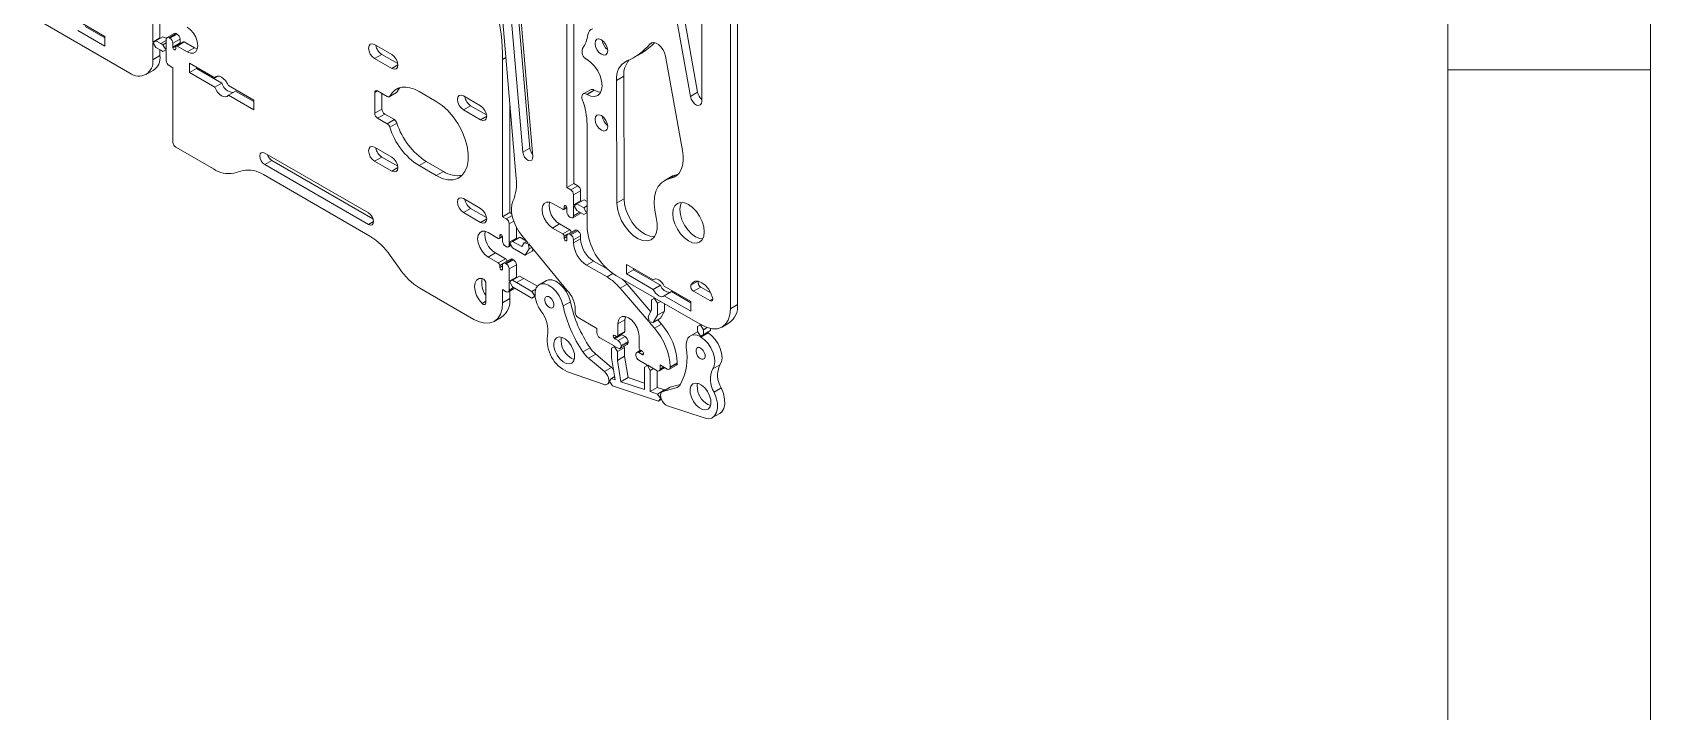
# Model space of a CAD drawing. Header units: millimetres. Extents: x 0 to 415, y 0 to 292.
# Drawn here: x 375.09 to 415, y 82.67 to 99.42 of the extents above; entities that cross this region are included whole.
import ezdxf

# ---------------------------------------------------------------- set-up
doc = ezdxf.new("R2010")
doc.units = ezdxf.units.MM

msp = doc.modelspace()

# ---------------------------------------------------------------- linework, layer by layer
at = {"color": 7, "linetype": 'Continuous', "lineweight": 0}
for p, q in [((415, 5), (415, 292)), ((410, 287), (410, 60)), ((410, 98.5), (415, 98.5))]:
    msp.add_line(p, q, dxfattribs=at)
at = {"color": 7, "linetype": 'Continuous', "lineweight": 15}
for p, q in [((390.2972, 103.6046), (391.3195, 97.8471)), ((390.4763, 103.6938), (391.4962, 97.9492)), ((387.0222, 95.8238), (386.5303, 101.5548)), ((386.8188, 100.752), (387.1862, 96.4725)), ((386.9973, 100.7916), (387.3594, 96.5725)), ((387.4323, 96.36), (387.065, 100.6395)), ((388.2754, 95.5957), (388.2754, 100.8502)), ((388.4486, 95.6957), (388.4486, 100.6808)), ((378.0612, 100.2542), (378.0612, 99.1866)), ((391.5988, 97.7223), (391.5988, 100.2279)), ((377.4955, 98.4216), (375.0913, 99.8095)), ((378.238, 100.0827), (378.238, 99.2886)), ((376.2165, 99.7054), (376.8768, 99.3242)), ((376.2165, 99.4686), (376.8768, 99.0874)), ((376.8768, 99.2915), (376.3933, 99.5706)), ((378.591, 99.3987), (378.4142, 99.2966)), ((378.641, 99.3937), (378.4642, 99.2917)), ((378.4854, 99.2794), (378.6622, 99.3815)), ((378.6622, 99.3815), (378.641, 99.3937)), ((392.3059, 92.6077), (392.3059, 99.6638)), ((392.4826, 92.7098), (392.4826, 99.7659)), ((376.8768, 99.0874), (376.8768, 99.3242)), ((378.0612, 99.1866), (378.238, 99.2886)), ((378.0612, 99.1866), (378.0762, 99.1785)), ((378.0612, 99.1621), (378.0768, 99.1536)), ((378.0612, 99.1621), (378.0612, 98.7483)), ((378.1344, 99.2163), (378.0762, 99.1785)), ((378.0768, 99.1536), (378.1388, 99.0506)), ((378.0768, 99.1536), (378.0768, 99.1536)), ((378.3112, 99.3184), (378.1344, 99.2163)), ((378.2595, 99.1486), (378.1344, 99.2163)), ((378.2617, 98.984), (378.1388, 99.0506)), ((378.238, 99.2886), (378.2492, 99.2826)), ((378.238, 98.9969), (378.238, 98.8503)), ((378.3935, 99.2259), (378.2595, 99.1486)), ((378.3122, 99.1181), (378.2595, 99.1486)), ((378.3122, 98.9548), (378.2617, 98.984)), ((378.3112, 99.3184), (378.3964, 99.2722)), ((378.3122, 99.1181), (378.3935, 99.1651)), ((378.3723, 99.014), (378.3122, 99.1181)), ((378.3122, 98.9548), (378.3723, 98.9895)), ((378.3723, 98.9895), (378.3122, 98.9548)), ((378.3935, 99.0263), (378.3723, 99.014)), ((378.3723, 99.014), (378.3935, 99.0018)), ((378.3723, 98.9895), (378.3935, 98.9773)), ((378.3935, 99.2508), (378.3935, 99.0018)), ((378.3935, 98.9773), (378.3935, 98.7283)), ((378.4854, 99.2794), (378.4642, 99.2917)), ((378.7329, 99.259), (378.5562, 99.157)), ((378.5562, 99.0631), (378.7329, 99.1651)), ((378.5562, 99.0631), (378.5562, 99.157)), ((378.6289, 99.0797), (378.5595, 99.0396)), ((378.6269, 99.0182), (378.6269, 99.0671)), ((378.814, 99.1921), (378.6372, 99.09)), ((378.6622, 99.0876), (378.839, 99.1896)), ((378.9097, 98.9447), (378.6622, 99.0876)), ((378.7329, 99.1651), (378.7329, 99.259)), ((379.0865, 99.0467), (378.839, 99.1896)), ((379.0865, 99.0467), (378.9097, 98.9447)), ((379.1606, 99.0163), (379.0865, 99.0467)), ((383.9549, 98.8778), (383.5306, 99.1227)), ((378.0612, 98.7483), (378.238, 98.8503)), ((378.4642, 98.6058), (378.5562, 98.5527)), ((378.9627, 98.6683), (378.9627, 98.4315)), ((379.5889, 98.3068), (378.9627, 98.6683)), ((383.7074, 98.8818), (383.5306, 98.7798)), ((383.5306, 98.7798), (383.9549, 98.5349)), ((383.7074, 98.8818), (384.1007, 98.6548)), ((386.6879, 94.879), (386.6879, 98.7583)), ((388.7703, 98.7517), (388.7628, 98.756)), ((389.9411, 98.8129), (390.1179, 98.9149)), ((391.1225, 96.5113), (390.7053, 98.8373)), ((377.8955, 98.382), (378.0722, 98.484)), ((378.5562, 98.5527), (378.5562, 96.7155)), ((379.1395, 98.5335), (378.9627, 98.4315)), ((378.9627, 98.4315), (379.5889, 98.07)), ((379.1395, 98.5335), (379.1395, 98.5662)), ((379.7656, 98.1721), (379.1395, 98.5335)), ((379.6557, 98.3454), (379.5889, 98.3068)), ((389.4989, 98.2407), (389.6757, 98.3428)), ((389.4989, 98.2407), (389.5055, 95.2169)), ((389.6822, 95.3189), (389.6757, 98.3428)), ((379.7656, 98.1721), (379.5889, 98.07)), ((380.5537, 97.7498), (379.9276, 98.1113)), ((380.1044, 97.9765), (379.9276, 97.8745)), ((379.9276, 97.8745), (380.5537, 97.513)), ((380.5537, 97.7171), (380.1044, 97.9765)), ((383.5332, 97.9381), (383.5332, 97.4302)), ((383.8425, 97.8412), (383.6039, 97.9789)), ((383.71, 97.9177), (383.71, 97.5323)), ((383.8925, 97.8362), (384.0693, 97.9383)), ((383.9068, 97.8516), (384.0835, 97.9536)), ((385.0509, 97.7233), (384.6267, 97.9682)), ((386.1469, 97.6124), (385.7227, 97.8573)), ((388.8542, 98.0093), (388.6774, 97.9073)), ((388.9392, 98.0009), (388.7624, 97.8989)), ((388.7624, 97.8989), (388.7703, 97.8943)), ((388.9471, 97.9964), (388.7703, 97.8943)), ((388.9392, 98.0009), (388.9471, 97.9964)), ((391.3195, 97.8471), (391.4962, 97.9492)), ((380.5537, 97.513), (380.5537, 97.7498)), ((383.5332, 97.4302), (383.71, 97.5323)), ((383.7807, 97.4098), (383.6039, 97.3077)), ((383.7807, 97.4098), (384.0193, 97.272)), ((385.8995, 97.6164), (385.7227, 97.5143)), ((385.7227, 97.5143), (386.1469, 97.2694)), ((385.8995, 97.6164), (386.2927, 97.3894)), ((386.8647, 94.9811), (386.8647, 97.6596)), ((383.6039, 97.3077), (383.8425, 97.17)), ((383.8425, 97.17), (384.0193, 97.272)), ((384.0835, 97.1875), (383.9068, 97.0854)), ((388.7703, 97.1576), (388.7703, 94.9793)), ((378.6269, 96.593), (379.5576, 96.0557)), ((383.9549, 96.3465), (383.5306, 96.5914)), ((383.3799, 94.9719), (380.8226, 96.4482)), ((380.9994, 96.2645), (380.8226, 96.1624)), ((380.9994, 96.2645), (383.4918, 94.8256)), ((383.7074, 96.3505), (383.5306, 96.2485)), ((383.5306, 96.2485), (383.9549, 96.0036)), ((383.7074, 96.3505), (384.1007, 96.1235)), ((384.8034, 96.2396), (384.6267, 96.1376)), ((384.8034, 96.2396), (385.2277, 95.9947)), ((387.3594, 96.5725), (387.1862, 96.4725)), ((380.2862, 96.0169), (380.0595, 95.9557)), ((383.4144, 94.4008), (380.7881, 95.9169)), ((380.8226, 96.1624), (383.3799, 94.6861)), ((384.6267, 96.1376), (385.0509, 95.8926)), ((385.2277, 95.9947), (385.0509, 95.8926)), ((390.8498, 95.8695), (390.673, 95.7674)), ((390.815, 95.8174), (390.9918, 95.9194)), ((391.0141, 95.9238), (390.9918, 95.9194)), ((388.4486, 95.6957), (388.2754, 95.5957)), ((388.3673, 95.5426), (388.2754, 95.5957)), ((388.3673, 95.5426), (388.5405, 95.6426)), ((388.6112, 95.5202), (388.438, 95.4202)), ((388.438, 95.1711), (388.438, 95.4202)), ((388.5405, 95.6426), (388.4486, 95.6957)), ((388.6112, 95.2711), (388.6112, 95.5202)), ((386.1469, 95.0811), (385.7227, 95.326)), ((385.8995, 95.0851), (385.7227, 94.9831)), ((385.7227, 94.9831), (386.1469, 94.7381)), ((385.8995, 95.0851), (386.2927, 94.8581)), ((387.9218, 95.2037), (388.1693, 95.0609)), ((388.1943, 95.0584), (388.2732, 95.1039)), ((388.2046, 95.0813), (388.2046, 95.1303)), ((388.2754, 95.0854), (388.2754, 94.9915)), ((388.438, 95.1711), (388.6112, 95.2711)), ((388.438, 95.1711), (388.4606, 95.1581)), ((388.438, 95.1466), (388.4606, 95.1336)), ((388.438, 94.8976), (388.438, 95.1466)), ((388.5207, 95.1928), (388.4606, 95.1581)), ((388.4606, 95.1336), (388.5207, 95.0295)), ((388.6975, 95.2948), (388.5207, 95.1928)), ((388.5207, 95.1928), (388.6876, 95.0964)), ((388.5207, 95.0295), (388.6876, 94.9331)), ((388.6112, 95.2752), (388.6374, 95.2601)), ((388.6876, 95.0964), (388.7703, 95.1442)), ((388.7477, 94.9923), (388.6876, 95.0964)), ((388.7703, 95.2528), (388.6975, 95.2948)), ((388.7703, 95.0054), (388.7477, 94.9923)), ((388.7477, 94.9923), (388.7703, 94.9793)), ((389.5055, 95.2169), (389.6822, 95.3189)), ((386.8647, 94.9811), (386.6879, 94.879)), ((386.7798, 94.826), (386.6879, 94.879)), ((386.8505, 94.2497), (386.8505, 94.7035)), ((386.9137, 94.9528), (386.8647, 94.9811)), ((387.0273, 94.3517), (387.0273, 94.6177)), ((388.095, 94.6995), (387.9218, 94.5995)), ((388.1693, 94.4566), (387.9218, 94.5995)), ((388.3425, 94.5566), (388.095, 94.6995)), ((388.3461, 94.869), (388.3673, 94.8567)), ((388.4173, 94.8518), (388.5905, 94.9518)), ((388.6876, 94.9331), (388.7477, 94.9678)), ((388.7477, 94.9678), (388.6876, 94.9331)), ((388.7477, 94.9678), (388.7703, 94.9548)), ((388.7703, 94.9548), (388.7703, 94.6567)), ((386.3343, 94.4871), (386.5818, 94.3442)), ((386.6068, 94.3417), (386.6857, 94.3873)), ((386.6172, 94.4136), (386.6172, 94.3646)), ((386.6879, 94.3687), (386.6879, 94.2748)), ((386.8505, 94.2497), (387.0273, 94.3517)), ((386.8505, 94.2497), (386.8731, 94.2366)), ((386.8505, 94.2252), (386.8731, 94.2121)), ((386.8505, 94.1809), (386.8505, 94.2252)), ((386.9332, 94.2713), (386.8731, 94.2366)), ((386.8731, 94.2121), (386.9332, 94.108)), ((387.11, 94.3734), (386.9332, 94.2713)), ((386.9332, 94.2713), (387.1588, 94.1411)), ((387.0273, 94.3517), (387.0499, 94.3387)), ((387.2745, 94.2784), (387.11, 94.3734)), ((387.1588, 94.1411), (387.2223, 94.2352)), ((387.1613, 94.4158), (387.3139, 94.2306)), ((387.2223, 94.2352), (387.2818, 94.2695)), ((387.3035, 94.2147), (387.2223, 94.2352)), ((387.3035, 94.2147), (387.3139, 94.2306)), ((387.3223, 94.1923), (387.3325, 94.2081)), ((387.3223, 94.1923), (387.338, 94.2014)), ((387.3223, 94.1923), (387.3226, 94.1919)), ((387.3226, 94.1919), (387.3384, 94.2009)), ((387.3457, 94.0841), (387.3226, 94.1919)), ((387.3325, 94.2081), (388.2754, 93.0644)), ((388.3425, 94.5566), (388.1693, 94.4566)), ((388.2046, 94.3464), (388.2046, 94.3954)), ((388.2754, 94.4035), (388.2754, 94.3096)), ((388.4693, 94.5493), (388.2961, 94.4493)), ((388.5193, 94.5444), (388.3461, 94.4444)), ((388.3673, 94.4321), (388.3461, 94.4444)), ((388.3673, 94.4321), (388.5405, 94.5321)), ((388.6112, 94.4097), (388.438, 94.3097)), ((388.438, 94.2362), (388.6112, 94.3362)), ((388.438, 94.2362), (388.438, 94.3097)), ((388.5405, 94.5321), (388.5193, 94.5444)), ((388.6112, 94.3362), (388.6112, 94.4097)), ((384.143, 93.5984), (383.9163, 93.9213)), ((386.5111, 93.9849), (386.3343, 93.8828)), ((386.5818, 93.74), (386.3343, 93.8828)), ((386.7586, 93.842), (386.5111, 93.9849)), ((386.5818, 93.74), (386.7586, 93.842)), ((386.8854, 93.8347), (386.7086, 93.7327)), ((386.7586, 94.1523), (386.7798, 94.1401)), ((386.9354, 93.8298), (386.7586, 93.7277)), ((386.7798, 93.7155), (386.9566, 93.8175)), ((386.8298, 94.1351), (386.8956, 94.1731)), ((386.9332, 94.108), (387.2417, 93.93)), ((386.9566, 93.8175), (386.9354, 93.8298)), ((387.2417, 93.93), (387.3457, 94.0841)), ((387.4184, 94.032), (387.2417, 93.93)), ((387.406, 94.1189), (387.3457, 94.0841)), ((387.4451, 94.0715), (387.4184, 94.032)), ((386.6172, 93.6787), (386.6172, 93.6297)), ((386.6879, 93.6869), (386.6879, 93.593)), ((386.7798, 93.7155), (386.7586, 93.7277)), ((387.0273, 93.6951), (386.8505, 93.593)), ((386.8505, 93.2891), (386.8505, 93.593)), ((387.0273, 93.3912), (386.8505, 93.2891)), ((387.1079, 93.4151), (386.9311, 93.313)), ((387.0273, 93.3912), (387.0273, 93.6951)), ((387.047, 93.3799), (387.0273, 93.3912)), ((387.2096, 93.3576), (387.1079, 93.4151)), ((388.9294, 93.785), (388.7562, 93.685)), ((389.2634, 93.3922), (388.7562, 93.685)), ((388.9294, 93.785), (389.2678, 93.5897)), ((389.4774, 93.432), (390.4242, 92.8854)), ((389.7426, 93.7035), (389.7426, 93.4667)), ((390.4029, 93.3223), (389.7426, 93.7035)), ((389.9194, 93.5688), (389.7426, 93.4667)), ((389.7426, 93.4667), (390.4029, 93.0855)), ((389.9194, 93.6014), (389.9194, 93.5688)), ((389.9194, 93.5688), (390.5796, 93.1876)), ((384.6449, 93.1189), (385.9808, 92.3477)), ((386.2777, 92.7619), (386.2777, 93.2238)), ((386.6879, 93.0827), (386.7798, 93.0296)), ((386.6879, 92.756), (386.6879, 93.0827)), ((386.8298, 93.0246), (386.9894, 93.1168)), ((386.8716, 93.277), (386.8505, 93.2891)), ((386.872, 93.2523), (386.8505, 93.2646)), ((386.8505, 93.0704), (386.8505, 93.2646)), ((386.8647, 92.8581), (386.8647, 93.0448)), ((386.9311, 93.313), (386.8716, 93.2772)), ((386.8716, 93.277), (386.8716, 93.2772)), ((386.872, 93.2523), (386.9326, 93.1489)), ((386.9311, 93.313), (387.0328, 93.2555)), ((386.9326, 93.1489), (387.0336, 93.0918)), ((387.2096, 93.3576), (387.0328, 93.2555)), ((387.0328, 93.2555), (387.411, 93.0372)), ((387.0336, 93.0918), (387.411, 92.8739)), ((387.5451, 93.1639), (387.2096, 93.3576)), ((387.411, 93.0372), (387.5051, 93.0916)), ((387.4711, 92.9331), (387.411, 93.0372)), ((387.7674, 93.3043), (387.5906, 93.2022)), ((389.7577, 93.2179), (389.5844, 93.1179)), ((390.2921, 92.2929), (389.5844, 93.1179)), ((389.7577, 93.2179), (390.3436, 92.535)), ((390.4029, 93.3223), (390.4356, 93.3412)), ((390.4029, 93.0855), (390.5796, 93.1876)), ((391.3336, 92.785), (390.6733, 93.1662)), ((390.6733, 92.9294), (390.8501, 93.0315)), ((390.8501, 93.0315), (391.3336, 92.7523)), ((391.3988, 93.0402), (391.5755, 93.1423)), ((391.3988, 93.0402), (391.7988, 92.8093)), ((391.8196, 93.0014), (391.5755, 93.1423)), ((386.6879, 92.756), (386.8647, 92.8581)), ((387.411, 92.8739), (387.4707, 92.9084)), ((387.4707, 92.9084), (387.411, 92.8739)), ((387.493, 92.8956), (387.4707, 92.9084)), ((387.488, 92.9429), (387.4711, 92.9331)), ((387.488, 92.9425), (387.4711, 92.9327)), ((387.4711, 92.9331), (387.4711, 92.9327)), ((387.4897, 92.922), (387.4711, 92.9327)), ((388.182, 92.6785), (388.3587, 92.7806)), ((388.4804, 92.6026), (388.4804, 92.5141)), ((390.4242, 92.8609), (390.3641, 92.8262)), ((390.3641, 92.8262), (390.3641, 92.5702)), ((390.4242, 92.8609), (390.4242, 92.8854)), ((390.4455, 92.8731), (391.5583, 92.2307)), ((390.4455, 92.8487), (390.4455, 92.8731)), ((390.4667, 92.8609), (390.4455, 92.8487)), ((390.5056, 92.7445), (390.4455, 92.8487)), ((390.5869, 92.7915), (390.5056, 92.7445)), ((390.5056, 92.7445), (390.5056, 92.4497)), ((390.6733, 92.9294), (391.3336, 92.5482)), ((390.6823, 92.5518), (390.6823, 92.7364)), ((391.3336, 92.5482), (391.3336, 92.785)), ((392.3058, 92.6078), (392.3059, 92.6077)), ((392.4826, 92.7098), (392.3059, 92.6077)), ((386.4807, 92.2982), (386.6575, 92.4002)), ((389.0143, 92.1242), (388.5511, 92.3916)), ((389.7037, 92.3345), (389.5305, 92.2345)), ((389.5305, 91.9487), (389.5305, 92.2345)), ((389.7037, 92.3345), (389.7153, 92.4166)), ((389.7037, 92.3345), (389.7037, 92.0487)), ((390.3641, 92.5702), (390.2751, 92.4178)), ((390.2751, 92.4178), (390.3017, 92.3093)), ((390.2921, 92.2929), (390.3018, 92.3092)), ((390.3018, 92.3092), (390.3017, 92.3093)), ((390.311, 92.2709), (390.3207, 92.2873)), ((390.311, 92.2709), (390.3346, 92.2845)), ((390.4349, 92.1266), (390.311, 92.2709)), ((390.3207, 92.2873), (390.4014, 92.2714)), ((390.5056, 92.4497), (390.4014, 92.2714)), ((390.4014, 92.2714), (390.5781, 92.3734)), ((390.4349, 92.1266), (390.6081, 92.2266)), ((390.6823, 92.5518), (390.5056, 92.4497)), ((390.5139, 92.3364), (390.6081, 92.2266)), ((390.5781, 92.3734), (390.6823, 92.5518)), ((391.5583, 92.2063), (391.4981, 92.1715)), ((391.5583, 92.2063), (391.5583, 92.2307)), ((391.5795, 92.2185), (391.5988, 92.2074)), ((391.5795, 92.194), (391.5795, 92.2185)), ((391.5795, 92.194), (391.6007, 92.2063)), ((391.6396, 92.0899), (391.5795, 92.194)), ((392.0987, 92.1579), (392.2755, 92.2599)), ((389.0143, 92.1242), (389.0143, 92.0181)), ((389.085, 91.8956), (389.4375, 91.6921)), ((389.4376, 91.8837), (389.5071, 91.9238)), ((389.4527, 91.9528), (389.4951, 91.9283)), ((389.4562, 91.8691), (389.6295, 91.9691)), ((389.5375, 91.8222), (389.4562, 91.8691)), ((389.5201, 91.9258), (389.6934, 92.0259)), ((389.7037, 92.0487), (389.5305, 91.9487)), ((389.5375, 91.8222), (389.7108, 91.9222)), ((389.7815, 91.7997), (389.6083, 91.6997)), ((389.6295, 91.9691), (389.7108, 91.9222)), ((389.7815, 91.7752), (389.7815, 91.7997)), ((390.0537, 91.6467), (390.0537, 91.9325)), ((391.4957, 92.0435), (391.3189, 91.9415)), ((391.501, 92.0465), (391.4957, 92.0435)), ((391.4981, 92.1715), (391.4981, 92.0514)), ((391.4981, 92.0514), (391.5583, 91.9473)), ((391.5583, 91.9227), (391.5583, 91.9473)), ((391.7562, 92.0371), (391.5795, 91.9351)), ((391.5795, 91.9104), (391.7562, 92.0125)), ((391.5795, 91.9351), (391.6396, 91.9698)), ((391.5795, 91.9104), (391.5795, 91.9351)), ((391.7339, 92.1444), (391.6396, 92.0899)), ((391.6396, 92.0899), (391.6396, 91.9698)), ((391.6396, 91.9698), (391.8163, 92.0718)), ((391.8163, 92.0718), (391.7562, 92.0371)), ((391.7562, 92.0125), (391.7562, 92.0371)), ((391.8163, 92.0718), (391.8163, 92.1214)), ((388.6672, 91.5472), (388.844, 91.6492)), ((388.984, 91.4906), (388.8073, 91.3885)), ((388.984, 91.4906), (389.3744, 91.1612)), ((389.4375, 91.6676), (389.3774, 91.6329)), ((389.3774, 91.6329), (389.3774, 91.4012)), ((389.3774, 91.4012), (389.4659, 90.857)), ((389.4375, 91.6921), (389.4375, 91.6676)), ((389.4587, 91.6799), (389.5375, 91.6344)), ((389.4587, 91.6799), (389.4587, 91.6554)), ((389.4587, 91.6554), (389.4799, 91.6676)), ((389.5188, 91.5513), (389.4587, 91.6554)), ((389.6956, 91.6533), (389.5188, 91.5513)), ((389.5188, 91.5513), (389.5188, 91.3363)), ((389.6956, 91.4384), (389.5188, 91.3363)), ((389.5875, 91.6294), (389.7608, 91.7294)), ((389.6083, 91.6752), (389.7815, 91.7752)), ((389.6083, 91.6997), (389.6083, 91.6752)), ((389.6789, 91.6822), (389.6956, 91.6533)), ((389.6956, 91.4384), (389.6956, 91.6533)), ((389.7811, 90.9122), (389.6956, 91.4384)), ((389.9759, 91.4874), (389.9759, 91.4629)), ((390.0881, 91.586), (389.9967, 91.5332)), ((390.128, 91.4813), (390.0467, 91.5283)), ((390.0891, 91.5854), (390.1315, 91.5609)), ((390.1635, 91.4843), (390.1466, 91.4745)), ((389.1938, 90.7422), (388.2911, 91.053)), ((388.8073, 91.3885), (389.1976, 91.0592)), ((389.1976, 91.0592), (389.3744, 91.1612)), ((389.5188, 91.3363), (389.6044, 90.8101)), ((390.0467, 91.3405), (390.2448, 91.2261)), ((390.2448, 91.2016), (390.1847, 91.1669)), ((390.1847, 91.1669), (390.1847, 90.6139)), ((390.2448, 91.2261), (390.2448, 91.2016)), ((390.266, 91.2138), (390.4992, 91.0792)), ((390.266, 91.2138), (390.266, 91.1893)), ((390.266, 91.1893), (390.2872, 91.2016)), ((390.3261, 91.0852), (390.266, 91.1893)), ((390.4075, 91.1322), (390.3261, 91.0852)), ((390.3261, 91.0852), (390.3261, 90.5661)), ((390.5029, 90.6682), (390.5029, 91.0772)), ((390.5492, 91.0743), (390.6912, 91.1562)), ((390.7502, 91.1221), (390.5699, 91.2262)), ((390.5699, 91.2262), (390.5699, 91.12)), ((390.8002, 91.1172), (390.9735, 91.2172)), ((390.9942, 91.2762), (390.8209, 91.1762)), ((390.8209, 91.1629), (390.9942, 91.2629)), ((390.8209, 91.1629), (390.8209, 91.1762)), ((390.9942, 91.2629), (390.9942, 91.2762)), ((392.0492, 91.2259), (391.8724, 91.1239)), ((389.2658, 90.7452), (389.3429, 90.7897)), ((389.3058, 90.8149), (389.3302, 90.8066)), ((389.3072, 90.8394), (389.3531, 90.8659)), ((389.3072, 90.8394), (389.3256, 90.8332)), ((389.3723, 90.8886), (389.3256, 90.8335)), ((389.3256, 90.8332), (389.3256, 90.8335)), ((389.3302, 90.8066), (389.4009, 90.7121)), ((389.4531, 90.9353), (389.3723, 90.8886)), ((389.4659, 90.857), (389.3723, 90.8886)), ((390.5346, 90.3289), (389.4009, 90.7121)), ((389.7811, 90.9122), (389.6044, 90.8101)), ((390.1847, 90.6139), (389.6044, 90.8101)), ((389.7811, 90.9122), (390.1847, 90.7758)), ((390.3261, 90.5661), (390.5029, 90.6682)), ((390.5029, 90.6682), (390.6827, 90.6074)), ((390.5059, 90.5054), (390.6827, 90.6074)), ((390.8029, 90.666), (390.6261, 90.564)), ((390.8189, 90.6727), (390.6422, 90.5706)), ((390.9646, 90.659), (390.6422, 90.5706)), ((390.6827, 90.6074), (390.6883, 90.5999)), ((390.8189, 90.6727), (390.8029, 90.666)), ((391.0699, 90.7414), (390.8189, 90.6727)), ((392.0791, 90.6558), (391.9024, 90.5538)), ((390.5059, 90.5054), (390.3261, 90.5661)), ((390.577, 90.4105), (390.5059, 90.5054)), ((390.5346, 90.3289), (390.581, 90.3837)), ((390.6072, 90.3708), (390.5346, 90.3289)), ((390.5914, 90.4188), (390.577, 90.4105)), ((390.577, 90.4105), (390.5771, 90.41)), ((390.5771, 90.41), (390.5915, 90.4183)), ((390.5771, 90.41), (390.5954, 90.4038)), ((390.581, 90.3837), (390.6053, 90.3754)), ((390.7555, 90.214), (391.6562, 89.915)), ((391.868, 89.9255), (392.0448, 90.0275))]:
    msp.add_line(p, q, dxfattribs=at)
at = {"color": 8, "linetype": 'Continuous', "lineweight": 15}
for p, q in [((390.3201, 99.137), (390.3838, 99.1738)), ((384.1034, 98.6206), (383.9549, 98.5349)), ((386.6879, 98.7583), (386.7665, 98.8037)), ((383.6039, 97.9789), (383.5332, 97.9381)), ((386.2954, 97.3551), (386.1469, 97.2694)), ((384.1034, 96.0893), (383.9549, 96.0036)), ((388.24, 95.1507), (388.2046, 95.1303)), ((388.2683, 95.118), (388.2046, 95.0813)), ((388.438, 94.8976), (388.5936, 94.9874)), ((383.5037, 94.7575), (383.3799, 94.6861)), ((386.2954, 94.8239), (386.1469, 94.7381)), ((386.7798, 94.826), (386.9216, 94.9079)), ((386.9612, 94.7674), (386.8505, 94.7035)), ((386.6172, 94.4136), (386.6525, 94.434)), ((386.6172, 94.3646), (386.6808, 94.4014)), ((386.8505, 94.1809), (386.881, 94.1985)), ((388.2895, 94.4443), (388.2046, 94.3954)), ((388.2754, 94.3872), (388.2046, 94.3464)), ((386.6172, 93.6787), (386.702, 93.7277)), ((386.6172, 93.6297), (386.6879, 93.6706)), ((389.2634, 93.3922), (389.4082, 93.4758)), ((386.8505, 93.0704), (386.9598, 93.1335)), ((391.3321, 93.1876), (391.5045, 93.2871)), ((386.1834, 92.7393), (386.2777, 92.7938)), ((391.7988, 92.8093), (391.8695, 92.8501)), ((390.1174, 91.5691), (390.0467, 91.5283)), ((390.128, 91.4813), (390.1667, 91.5037)), ((390.5699, 91.12), (390.6619, 91.1731)), ((390.9646, 90.659), (391.0394, 90.7021))]:
    msp.add_line(p, q, dxfattribs=at)
at = {"color": 7, "linetype": 'Continuous', "lineweight": 15, "flags": 128}
for points in [[(378.9097, 99.5489), (378.9906, 99.4875), (379.0635, 99.4025), (379.1214, 99.3022), (379.1585, 99.1965), (379.1713, 99.0958), (379.1585, 99.0098), (379.1214, 98.947), (379.0635, 98.9136), (378.9906, 98.9128), (378.9097, 98.9447)], [(378.5595, 99.0396), (378.5663, 99.0245), (378.576, 99.0109), (378.5873, 99.0004), (378.5992, 98.9943), (378.6102, 98.9931), (378.6191, 98.9971), (378.6249, 99.0058), (378.6269, 99.0182)], [(383.5306, 99.1227), (383.4738, 99.1425), (383.4256, 99.1331), (383.3935, 99.0961), (383.3822, 99.037), (383.3935, 98.9648), (383.4256, 98.8906), (383.4738, 98.8256), (383.5306, 98.7798)], [(389.1239, 99.2422), (389.0644, 99.2628), (389.0139, 99.253), (388.9802, 99.2142), (388.9683, 99.1523), (388.9802, 99.0767), (389.0139, 98.999), (389.0644, 98.9309), (389.1239, 98.8829), (389.1834, 98.8622), (389.2339, 98.872), (389.2676, 98.9108), (389.2794, 98.9727), (389.2676, 99.0483), (389.2339, 99.126), (389.1834, 99.1941), (389.1239, 99.2422)], [(390.7053, 98.8373), (390.6827, 98.9169), (390.6444, 98.9952), (390.5937, 99.0655), (390.5349, 99.1218), (390.473, 99.1594), (390.4133, 99.175), (390.3609, 99.1673), (390.3201, 99.137)], [(383.9549, 98.5349), (384.0117, 98.5151), (384.0599, 98.5245), (384.0921, 98.5615), (384.1034, 98.6206), (384.0921, 98.6927), (384.0599, 98.767), (384.0117, 98.8319), (383.9549, 98.8778)], [(388.7703, 97.8943), (388.8664, 97.8534), (388.9559, 97.8446), (389.0328, 97.8683), (389.0918, 97.9231), (389.1289, 98.005), (389.1416, 98.1087), (389.1289, 98.2269), (389.0918, 98.3517), (389.0328, 98.4746), (388.9559, 98.5871), (388.8664, 98.6816), (388.7703, 98.7517)], [(379.9276, 98.1113), (379.896, 98.1753), (379.8554, 98.2337), (379.8085, 98.2828), (379.7582, 98.3193), (379.708, 98.3408), (379.661, 98.346), (379.6204, 98.3344), (379.5889, 98.3068)], [(379.5889, 98.07), (379.6204, 98.0061), (379.661, 97.9476), (379.708, 97.8985), (379.7582, 97.862), (379.8085, 97.8405), (379.8554, 97.8354), (379.896, 97.847), (379.9276, 97.8745)], [(384.6267, 97.9682), (384.5142, 98.0239), (384.404, 98.0599), (384.2983, 98.0756), (384.1993, 98.0705), (384.1089, 98.0449), (384.0289, 97.9991), (383.9611, 97.9343), (383.9068, 97.8516)], [(384.1616, 98.0626), (384.1379, 98.0363), (384.0835, 97.9536)], [(385.7227, 97.8573), (385.6659, 97.877), (385.6177, 97.8677), (385.5855, 97.8306), (385.5742, 97.7715), (385.5855, 97.6994), (385.6177, 97.6252), (385.6659, 97.5602), (385.7227, 97.5143)], [(388.6561, 97.7567), (388.6453, 97.7963), (388.6423, 97.8334), (388.6471, 97.8658), (388.6595, 97.8912), (388.6787, 97.908), (388.7033, 97.9151), (388.7319, 97.912), (388.7624, 97.8989)], [(388.9471, 97.9964), (389.0432, 97.9555), (389.1059, 97.9459)], [(391.3195, 97.8471), (391.3398, 97.781), (391.3755, 97.7179), (391.422, 97.6662), (391.4732, 97.6325), (391.5223, 97.6214), (391.5628, 97.6342), (391.5895, 97.6694), (391.5988, 97.7223)], [(385.0509, 95.8926), (385.1966, 95.8241), (385.3373, 95.7891), (385.4682, 95.7888), (385.5849, 95.8232), (385.6835, 95.8912), (385.7605, 95.9903), (385.8133, 96.1173), (385.8402, 96.2679), (385.8402, 96.4368), (385.8133, 96.6183), (385.7605, 96.8063), (385.6835, 96.9944), (385.5849, 97.1761), (385.4682, 97.3453), (385.3373, 97.4962), (385.1966, 97.6236), (385.0509, 97.7233)], [(386.1469, 97.2694), (386.2038, 97.2497), (386.2519, 97.259), (386.2841, 97.2961), (386.2954, 97.3552), (386.2841, 97.4273), (386.2519, 97.5015), (386.2038, 97.5665), (386.1469, 97.6124)], [(389.1239, 97.3712), (389.0644, 97.3919), (389.0139, 97.3821), (388.9802, 97.3433), (388.9683, 97.2814), (388.9802, 97.2058), (389.0139, 97.1281), (389.0644, 97.06), (389.1239, 97.0119), (389.1834, 96.9913), (389.2339, 97.0011), (389.2676, 97.0399), (389.2794, 97.1018), (389.2676, 97.1774), (389.2339, 97.2551), (389.1834, 97.3232), (389.1239, 97.3712)], [(383.5306, 96.5914), (383.4738, 96.6112), (383.4256, 96.6018), (383.3935, 96.5648), (383.3822, 96.5057), (383.3935, 96.4335), (383.4256, 96.3593), (383.4738, 96.2944), (383.5306, 96.2485)], [(380.8226, 96.4482), (380.7752, 96.4647), (380.7351, 96.4569), (380.7083, 96.426), (380.6988, 96.3767), (380.7083, 96.3166), (380.7351, 96.2548), (380.7752, 96.2006), (380.8226, 96.1624)], [(383.9549, 96.0036), (384.0117, 95.9838), (384.0599, 95.9932), (384.0921, 96.0302), (384.1034, 96.0893), (384.0921, 96.1615), (384.0599, 96.2357), (384.0117, 96.3007), (383.9549, 96.3465)], [(387.1862, 96.4725), (387.2004, 96.411), (387.2313, 96.3503), (387.274, 96.2996), (387.3221, 96.2667), (387.3682, 96.2566), (387.4053, 96.2708), (387.4279, 96.3071), (387.4323, 96.36)], [(390.815, 95.8174), (390.9016, 95.8429), (390.9771, 95.8891), (391.0399, 95.955), (391.0884, 96.039), (391.1215, 96.1391), (391.1384, 96.253), (391.1388, 96.3781), (391.1225, 96.5113)], [(390.4757, 94.8554), (390.4384, 95.036), (390.4248, 95.208), (390.4353, 95.3663), (390.4695, 95.5066), (390.5265, 95.6249), (390.6046, 95.7177), (390.7017, 95.7825), (390.815, 95.8174)], [(390.9918, 95.9194), (390.8785, 95.8845), (390.8498, 95.8695)], [(385.7227, 95.326), (385.6659, 95.3458), (385.6177, 95.3364), (385.5855, 95.2994), (385.5742, 95.2403), (385.5855, 95.1681), (385.6177, 95.0939), (385.6659, 95.0289), (385.7227, 94.9831)], [(386.1469, 94.7381), (386.2038, 94.7184), (386.2519, 94.7278), (386.2841, 94.7648), (386.2954, 94.8239), (386.2841, 94.896), (386.2519, 94.9703), (386.2038, 95.0352), (386.1469, 95.0811)], [(386.9441, 95.2646), (386.9166, 95.1807), (386.9053, 95.0833), (386.9106, 94.9757), (386.9323, 94.8615), (386.9697, 94.7445), (387.0216, 94.6287), (387.0862, 94.5178), (387.1613, 94.4158)], [(387.9218, 94.5995), (387.841, 94.6609), (387.768, 94.746), (387.7101, 94.8462), (387.673, 94.9519), (387.6602, 95.0526), (387.673, 95.1386), (387.7101, 95.2014), (387.768, 95.2348), (387.841, 95.2356), (387.9218, 95.2037)], [(388.2046, 95.1303), (388.2066, 95.1426), (388.2124, 95.1513), (388.2213, 95.1553), (388.2323, 95.1541), (388.2442, 95.148), (388.2556, 95.1375), (388.2652, 95.1239), (388.272, 95.1088)], [(389.5055, 95.2169), (389.5192, 95.0759), (389.5591, 94.9271), (389.6231, 94.7784), (389.7076, 94.6378), (389.8082, 94.513), (389.9193, 94.4106), (390.0352, 94.336), (390.1494, 94.2935), (390.2559, 94.2852), (390.3489, 94.3115), (390.4235, 94.3711), (390.4755, 94.4608), (390.5023, 94.5757), (390.5023, 94.7096), (390.4757, 94.8554)], [(390.4364, 94.3876), (390.4327, 94.3872), (390.3262, 94.3955), (390.2119, 94.4381), (390.0961, 94.5126), (389.9849, 94.615), (389.8844, 94.7399), (389.7999, 94.8805), (389.7359, 95.0291), (389.696, 95.178), (389.6822, 95.3189)], [(391.2721, 95.1787), (391.1714, 95.2215), (391.0776, 95.2308), (390.9971, 95.2059), (390.9353, 95.1486), (390.8964, 95.0627), (390.8832, 94.9541), (390.8964, 94.8303), (390.9353, 94.6995), (390.9971, 94.5708), (391.0776, 94.453), (391.1714, 94.3539), (391.2721, 94.2805), (391.3727, 94.2377), (391.4665, 94.2284), (391.5471, 94.2533), (391.6089, 94.3107), (391.6477, 94.3965), (391.661, 94.5051), (391.6477, 94.629), (391.6089, 94.7597), (391.5471, 94.8884), (391.4665, 95.0063), (391.3727, 95.1053), (391.2721, 95.1787)], [(391.6209, 94.3296), (391.5495, 94.3398), (391.4489, 94.3826), (391.3482, 94.456), (391.2544, 94.555), (391.1739, 94.6729), (391.1121, 94.8016), (391.0732, 94.9323), (391.06, 95.0562), (391.0732, 95.1648), (391.1001, 95.2317)], [(383.3799, 94.6861), (383.4273, 94.6696), (383.4674, 94.6774), (383.4943, 94.7083), (383.5037, 94.7575), (383.4943, 94.8177), (383.4674, 94.8795), (383.4273, 94.9337), (383.3799, 94.9719)], [(386.3343, 93.8828), (386.2535, 93.9443), (386.1805, 94.0293), (386.1227, 94.1296), (386.0855, 94.2352), (386.0727, 94.336), (386.0855, 94.422), (386.1227, 94.4847), (386.1805, 94.5182), (386.2535, 94.519), (386.3343, 94.4871)], [(386.6845, 94.3921), (386.6777, 94.4073), (386.6681, 94.4209), (386.6567, 94.4313), (386.6448, 94.4375), (386.6338, 94.4386), (386.6249, 94.4347), (386.6192, 94.426), (386.6172, 94.4136)], [(388.272, 94.2901), (388.2652, 94.2828), (388.2556, 94.2803), (388.2442, 94.283), (388.2323, 94.2906), (388.2213, 94.3021), (388.2124, 94.3164), (388.2066, 94.3317), (388.2046, 94.3464)], [(386.6172, 93.6297), (386.6192, 93.6151), (386.6249, 93.5997), (386.6338, 93.5855), (386.6448, 93.5739), (386.6567, 93.5664), (386.6681, 93.5637), (386.6777, 93.5661), (386.6845, 93.5735)], [(386.1834, 93.3552), (386.1071, 93.3518), (386.0467, 93.3147), (386.0081, 93.2474), (385.9948, 93.1561), (386.0081, 93.0495), (386.0467, 92.9376), (386.1071, 92.8309), (386.1834, 92.7393)], [(387.4897, 92.922), (387.4911, 93.0322), (387.5183, 93.123), (387.5693, 93.1876), (387.6404, 93.2213), (387.7263, 93.2215), (387.8206, 93.1884), (387.9165, 93.1242), (388.0067, 93.0338), (388.0846, 92.9238), (388.1445, 92.8024), (388.182, 92.6785)], [(387.7674, 93.3043), (387.8172, 93.3233), (387.9031, 93.3236), (387.9974, 93.2904), (388.0932, 93.2262), (388.1835, 93.1358), (388.2614, 93.0258), (388.3213, 92.9044), (388.3587, 92.7806)], [(390.4029, 93.3223), (390.4299, 93.3393), (390.4626, 93.345), (390.4993, 93.339), (390.5381, 93.3218), (390.5769, 93.2943), (390.6136, 93.2578), (390.6463, 93.2143), (390.6733, 93.1662)], [(390.6733, 92.9294), (390.6463, 92.9124), (390.6136, 92.9068), (390.5769, 92.9127), (390.5381, 92.9299), (390.4993, 92.9575), (390.4626, 92.9939), (390.4299, 93.0374), (390.4029, 93.0855)], [(391.8654, 92.8797), (391.8243, 92.9916), (391.7621, 93.0972), (391.6844, 93.1866), (391.5988, 93.2514), (391.5131, 93.2855), (391.4355, 93.2857), (391.3732, 93.252), (391.3321, 93.1876)], [(385.9808, 92.3477), (386.1187, 92.2838), (386.2514, 92.2536), (386.3736, 92.2585), (386.4808, 92.2982), (386.5687, 92.3712), (386.6341, 92.4746), (386.6743, 92.6046), (386.6879, 92.756)], [(386.1834, 92.7393), (386.1998, 92.7256), (386.2167, 92.7162), (386.233, 92.7118), (386.2478, 92.7125), (386.2603, 92.7183), (386.2698, 92.7289), (386.2757, 92.7437), (386.2777, 92.7619)], [(387.7298, 92.8067), (387.7295, 92.8578), (387.7461, 92.8955), (387.777, 92.914), (387.8177, 92.9104), (387.8618, 92.8853), (387.9027, 92.8425), (387.9342, 92.7886), (387.9514, 92.7317), (387.9518, 92.6806), (387.9352, 92.6429), (387.9042, 92.6244), (387.8636, 92.628), (387.8194, 92.6531), (387.7785, 92.6959), (387.747, 92.7498), (387.7298, 92.8067)], [(391.5988, 92.2074), (391.7359, 92.1437), (391.8678, 92.1135), (391.9895, 92.1178), (392.0963, 92.1565), (392.1843, 92.2281), (392.25, 92.3299), (392.2911, 92.4581), (392.3058, 92.6078)], [(391.7988, 92.8093), (391.8155, 92.802), (391.8313, 92.7997), (391.8452, 92.8026), (391.8565, 92.8105), (391.8645, 92.823), (391.8688, 92.8393), (391.8691, 92.8586), (391.8654, 92.8797)], [(390.0537, 91.9325), (390.0409, 92.0332), (390.0038, 92.1389), (389.9459, 92.2391), (389.873, 92.3241), (389.7921, 92.3856), (389.7113, 92.4175), (389.6383, 92.4167), (389.5804, 92.3833), (389.5433, 92.3205), (389.5305, 92.2345)], [(388.4599, 91.4962), (388.4637, 91.4008), (388.4424, 91.3232), (388.3981, 91.2709), (388.3351, 91.2489), (388.2595, 91.2596), (388.1789, 91.3018), (388.101, 91.3713), (388.0335, 91.4615), (387.983, 91.5634), (387.9545, 91.6671), (387.9507, 91.7624), (387.972, 91.8401), (388.0163, 91.8924), (388.0793, 91.9143), (388.1549, 91.9037), (388.2355, 91.8615), (388.3134, 91.792), (388.3809, 91.7018), (388.4314, 91.5999), (388.4599, 91.4962)], [(389.4376, 91.8837), (389.4279, 91.8972), (389.4209, 91.9123), (389.4176, 91.9275), (389.4182, 91.9408), (389.4227, 91.9509), (389.4306, 91.9566), (389.441, 91.9573), (389.4527, 91.9528)], [(391.5583, 91.9227), (391.4846, 91.9536), (391.4146, 91.9649), (391.3515, 91.9559), (391.298, 91.9272), (391.2565, 91.88), (391.2287, 91.8163), (391.2161, 91.739), (391.219, 91.6515)], [(391.8724, 91.1239), (391.9088, 91.2), (391.9224, 91.2968), (391.9122, 91.4078), (391.8789, 91.5256), (391.8249, 91.6423), (391.7536, 91.7499), (391.6699, 91.8413), (391.5795, 91.9104)], [(392.0492, 91.2259), (392.0856, 91.302), (392.0991, 91.3989), (392.0889, 91.5099), (392.0557, 91.6277), (392.0016, 91.7443), (391.9304, 91.852), (391.8467, 91.9434), (391.7562, 92.0125)], [(390.1315, 91.5609), (390.1432, 91.5519), (390.1536, 91.5392), (390.1615, 91.5244), (390.166, 91.5091), (390.1666, 91.495), (390.1633, 91.4838), (390.1563, 91.4767), (390.1466, 91.4745)], [(391.6796, 91.471), (391.6624, 91.5279), (391.631, 91.5818), (391.5901, 91.6245), (391.5459, 91.6496), (391.5053, 91.6532), (391.4743, 91.6348), (391.4577, 91.5971), (391.4581, 91.5459), (391.4753, 91.489), (391.5067, 91.4351), (391.5477, 91.3924), (391.5918, 91.3673), (391.6324, 91.3637), (391.6634, 91.3821), (391.68, 91.4198), (391.6796, 91.471)], [(391.3153, 90.5306), (391.3439, 90.4269), (391.3943, 90.325), (391.4618, 90.2348), (391.5397, 90.1652), (391.6204, 90.1231), (391.6959, 90.1124), (391.7589, 90.1343), (391.8033, 90.1867), (391.8246, 90.2643), (391.8208, 90.3597), (391.7922, 90.4634), (391.7418, 90.5653), (391.6743, 90.6554), (391.5964, 90.725), (391.5157, 90.7672), (391.4402, 90.7778), (391.3772, 90.7559), (391.3328, 90.7036), (391.3115, 90.6259), (391.3153, 90.5306)], [(391.4968, 90.7727), (391.4883, 90.728), (391.4921, 90.6326)], [(392.0448, 90.0275), (392.0945, 90.0678), (392.1435, 90.1494), (392.1671, 90.2564), (392.1639, 90.3819), (392.1339, 90.5179), (392.0791, 90.6558)], [(390.6422, 90.5706), (390.6245, 90.563), (390.6097, 90.5507), (390.598, 90.5339), (390.5898, 90.5132), (390.5854, 90.4892), (390.5849, 90.4624), (390.5883, 90.4337), (390.5954, 90.4038)], [(391.6562, 89.915), (391.7573, 89.8974), (391.8464, 89.9147), (391.9177, 89.9658), (391.9667, 90.0474), (391.9904, 90.1544), (391.9871, 90.2799), (391.9571, 90.4159), (391.9024, 90.5538)]]:
    msp.add_lwpolyline(points, dxfattribs=at)
at = {"color": 7, "linetype": 'Continuous', "lineweight": 15}
for centre, radius, start, end in [((380.9588, 98.7177), 5.7292, 0.40601, 12.88393), ((378.6117, 99.3528), 0.0503, 54.38242, 114.30712), ((378.5794, 99.252), 0.1537, 2.60548, 57.39452), ((388.9518, 99.3563), 0.1611, 103.42009, 176.57995), ((378.4366, 99.2578), 0.0437, 50.79671, 189.21404), ((378.4026, 99.15), 0.1537, 2.60548, 57.39452), ((378.6458, 99.064), 0.0896, 180.59764, 195.75949), ((378.6484, 99.0706), 0.0218, 50.79671, 189.21404), ((378.8201, 99.1659), 0.0872, 180.49746, 192.80227), ((378.8243, 99.1692), 0.0251, 54.38242, 114.30712), ((383.8862, 99.1579), 0.3289, 189.27898, 237.06744), ((388.87, 98.9517), 0.2231, 160.8125, 241.30088), ((388.0058, 99.4736), 0.7926, 325.53072, 352.18669), ((389.4934, 99.2759), 0.3501, 188.02673, 231.96789), ((389.2581, 99.9966), 1.3664, 291.23962, 321.01388), ((389.4277, 100.1041), 1.3749, 300.1299, 317.27648), ((377.7163, 98.6923), 0.3494, 230.79671, 9.21404), ((377.8574, 98.8019), 0.3836, 304.05635, 7.25583), ((378.547, 98.7352), 0.1537, 182.60548, 237.39452), ((389.972, 98.2995), 0.4768, 117.34193, 187.08795), ((390.2372, 98.3796), 0.5628, 139.26377, 183.75857), ((380.0785, 98.2604), 0.3251, 195.76725, 262.75826), ((383.5763, 97.9451), 0.0437, 50.79671, 189.21404), ((383.8702, 97.8739), 0.0428, 229.8059, 328.60463), ((384.0507, 97.9698), 0.0366, 300.57948, 333.81065), ((386.0783, 97.8924), 0.3289, 189.27898, 237.06744), ((388.8899, 97.936), 0.0815, 52.74996, 115.93958), ((391.8179, 98.0119), 0.3277, 191.03471, 228.03599), ((383.6867, 97.4372), 0.1537, 182.60548, 237.39452), ((383.8635, 97.5392), 0.1537, 182.60548, 237.39452), ((386.9814, 97.1269), 1.7892, 0.98408, 20.6095), ((383.7584, 97.0394), 0.1553, 17.23147, 57.20276), ((385.5698, 97.6012), 1.7412, 197.23147, 237.20276), ((383.9352, 97.1414), 0.1553, 17.23147, 57.20276), ((385.7466, 97.7033), 1.7412, 197.23147, 237.20276), ((389.4934, 97.4049), 0.3501, 188.02673, 231.96789), ((378.7097, 96.7225), 0.1537, 182.60548, 237.39452), ((381.1477, 96.4937), 0.2731, 197.70377, 237.10104), ((383.8862, 96.6266), 0.3289, 189.27898, 237.06744), ((387.6396, 96.6062), 0.2822, 186.85252, 221.15827), ((379.9304, 96.6175), 0.6742, 236.43357, 281.03798), ((380.4153, 95.3551), 0.6742, 56.43357, 101.03798), ((385.5732, 96.504), 0.6155, 235.85252, 281.20375), ((385.9176, 95.693), 1.1124, 337.34585, 6.75046), ((388.2845, 95.4132), 0.1537, 2.60548, 57.39452), ((388.4577, 95.5132), 0.1537, 2.60548, 57.39452), ((386.0783, 95.3611), 0.3289, 189.27898, 237.06744), ((388.3581, 95.1485), 0.5204, 170.45525, 239.62936), ((388.1831, 95.0778), 0.0218, 230.79671, 9.21404), ((388.1857, 95.0844), 0.0896, 0.59764, 15.75949), ((388.4289, 94.9984), 0.1537, 182.60548, 237.39452), ((386.697, 94.6965), 0.1537, 2.60548, 57.39452), ((388.3949, 94.8906), 0.0437, 230.79671, 9.21404), ((388.5692, 94.9863), 0.0406, 301.74533, 348.87844), ((390.3055, 94.7266), 1.5368, 182.60548, 237.39452), ((382.5591, 93.0032), 1.6386, 34.07833, 58.5346), ((386.7754, 94.4348), 0.5218, 170.87844, 239.57008), ((386.5956, 94.3611), 0.0218, 230.79671, 9.21404), ((386.5983, 94.3678), 0.0896, 0.59764, 15.75949), ((386.8414, 94.2818), 0.1537, 182.60548, 237.39452), ((388.1279, 94.3919), 0.0768, 2.60548, 57.39452), ((388.2225, 94.3087), 0.0529, 339.43399, 1.01238), ((388.3185, 94.4105), 0.0437, 50.79671, 189.21404), ((388.3009, 94.4917), 0.0771, 3.6062, 57.33491), ((388.2845, 94.3027), 0.1537, 2.60548, 57.39452), ((389.1288, 94.2676), 0.6916, 182.60548, 237.39452), ((388.49, 94.5035), 0.0503, 54.38242, 114.30712), ((388.4577, 94.4027), 0.1537, 2.60548, 57.39452), ((389.3021, 94.3676), 0.6916, 182.60548, 237.39452), ((386.717, 93.7771), 0.0771, 3.6062, 57.33491), ((386.8074, 94.1739), 0.0437, 230.79671, 9.21404), ((386.9061, 93.7889), 0.0503, 54.38242, 114.30712), ((386.8738, 93.6881), 0.1537, 2.60548, 57.39452), ((385.5002, 94.5165), 1.6386, 214.07833, 238.5346), ((386.5404, 93.6752), 0.0768, 2.60548, 57.39452), ((386.635, 93.5921), 0.0529, 339.43399, 1.01238), ((386.731, 93.6939), 0.0437, 50.79671, 189.21404), ((386.697, 93.586), 0.1537, 2.60548, 57.39452), ((388.611, 92.3038), 1.269, 39.90815, 59.06263), ((386.6437, 93.2391), 0.4715, 165.82218, 219.06354), ((386.1364, 93.2219), 0.1413, 0.75425, 70.56072), ((386.8074, 93.0634), 0.0437, 230.79671, 9.21404), ((387.7783, 92.5673), 0.703, 2.88021, 45.00564), ((388.638, 92.2598), 1.4736, 40.55605, 46.82808), ((390.8234, 93.2698), 0.2573, 198.62733, 268.65131), ((391.471, 93.1617), 0.1413, 169.44071, 239.24452), ((391.6492, 93.2649), 0.1431, 171.29901, 238.98973), ((386.389, 92.7975), 0.4795, 304.05635, 7.25583), ((388.2843, 93.0268), 0.8021, 189.41489, 215.83619), ((391.3541, 93.3694), 3.2465, 192.28624, 214.14458), ((391.5309, 93.4714), 3.2465, 192.28624, 214.14458), ((391.9859, 92.6659), 0.4987, 305.50449, 5.05746), ((387.0029, 92.0613), 0.8027, 351.46783, 38.15714), ((388.6339, 92.5211), 0.1537, 182.60548, 237.39452), ((389.4496, 91.2023), 1.5464, 2.73645, 41.47999), ((388.6415, 91.8299), 0.8523, 172.429, 245.72388), ((388.6314, 91.8265), 0.5023, 170.52525, 249.46938), ((389.1678, 92.0251), 0.1537, 182.60548, 237.39452), ((389.5018, 91.9462), 0.0896, 224.24101, 239.40483), ((389.5089, 91.9452), 0.0218, 230.79671, 9.21404), ((389.4547, 91.6927), 0.1537, 2.60548, 57.39452), ((389.6728, 92.043), 0.0856, 227.06656, 239.62017), ((389.6799, 92.0457), 0.024, 304.05635, 7.25583), ((389.628, 91.7927), 0.1537, 2.60548, 57.39452), ((389.2763, 91.1023), 1.5464, 2.73645, 41.47999), ((389.3059, 91.9698), 0.7659, 213.49624, 229.37645), ((389.4827, 92.0719), 0.7659, 213.49624, 229.37645), ((389.5651, 91.6682), 0.0437, 230.79671, 9.21404), ((389.7339, 91.7692), 0.048, 304.05635, 7.25583), ((390.0191, 91.4944), 0.0437, 50.79671, 189.21404), ((390.1295, 91.4699), 0.1537, 182.60548, 237.39452), ((390.1305, 91.6502), 0.0768, 182.60548, 237.39452), ((390.1552, 91.5267), 0.0529, 238.99004, 260.57239), ((389.825, 91.4133), 1.4142, 331.3767, 9.69673), ((388.9932, 90.82), 0.3146, 3.54034, 49.48096), ((389.1752, 90.9292), 0.3058, 35.03168, 49.36163), ((390.5268, 91.1131), 0.0437, 230.79671, 9.21404), ((390.7778, 91.1559), 0.0437, 230.79671, 9.21404), ((390.9466, 91.2569), 0.048, 304.05635, 7.25583), ((392.4029, 90.8659), 0.5899, 154.06706, 211.94707), ((392.5797, 90.968), 0.5899, 154.06706, 211.94707), ((389.2256, 90.8158), 0.0802, 246.58088, 359.3673), ((390.918, 90.8265), 0.1738, 285.5469, 328.5825), ((391.992, 90.6912), 0.5033, 186.67856, 249.5427), ((390.8687, 90.4699), 0.2798, 199.7322, 246.12715)]:
    msp.add_arc(centre, radius, start, end, dxfattribs=at)

doc.saveas('drawing.dxf')
